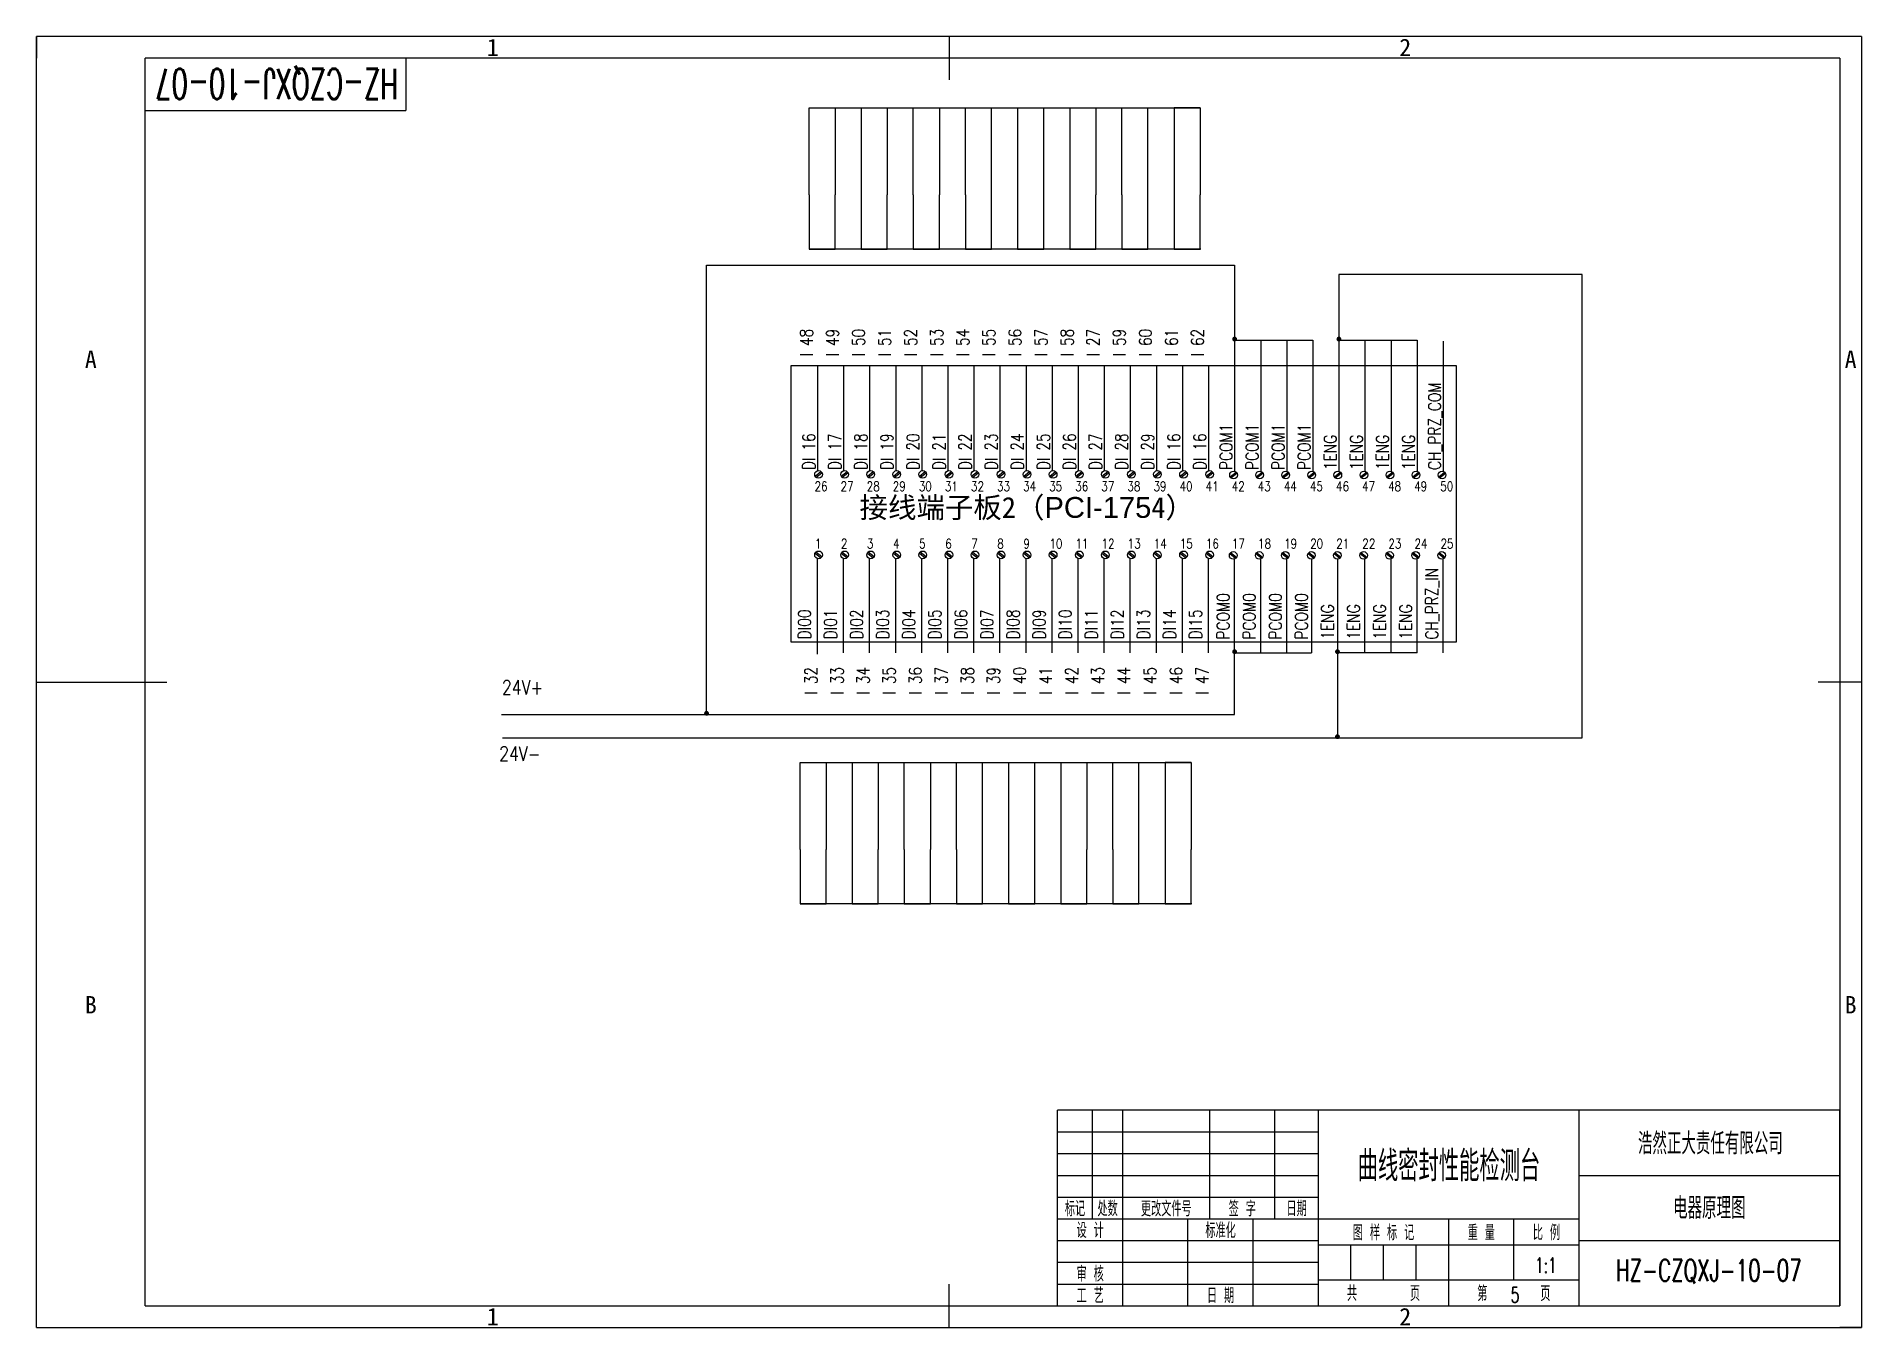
# Model space of a CAD drawing. Header units: millimetres. Extents: x -25 to 395, y -5 to 292.
import ezdxf
from ezdxf.enums import TextEntityAlignment as Align

# ---------------------------------------------------------------- set-up
doc = ezdxf.new("R2010")
doc.units = ezdxf.units.MM
doc.header["$LTSCALE"] = 10
for name, color, linetype in [('1', 92, 'Continuous'), ('1轮廓实线层', 7, 'Continuous'), ('2细线层', 4, 'Continuous'), ('5剖面线层', 2, 'Continuous'), ('6文字层', 3, 'Continuous'), ('图框层', 7, 'Continuous')]:
    doc.layers.add(name, color=color, linetype=linetype)
doc.styles.add('PC_TEXTSTYLE', font='romans.shx', dxfattribs={"width": 0.8, "bigfont": 'hzfs.shx'})

# ---------------------------------------------------------------- blocks, each defined once
blk = doc.blocks.new('PC_TITLE_BLOCK')
at = {"layer": '1轮廓实线层'}
for p, q in [((0, 45), (-180, 45)), ((-180, 0), (-180, 45)), ((-172, 20), (-172, 45)), ((-165, 20), (-165, 45)), ((-145, 20), (-145, 45)), ((-130, 20), (-130, 45)), ((-120, 0), (-120, 45)), ((-60, 30), (0, 30)), ((-180, 20), (-60, 20)), ((-165, 0), (-165, 20)), ((-150, 0), (-150, 20)), ((-135, 0), (-135, 20)), ((-60, 15), (0, 15)), ((-180, 0), (0, 0))]:
    blk.add_line(p, q, dxfattribs=at)
at = {"layer": '1轮廓实线层', "color": 7}
for p, q in [((-60, 0), (-60, 45)), ((-180, 25), (-120, 25))]:
    blk.add_line(p, q, dxfattribs=at)
at = {"layer": '2细线层'}
for p, q in [((-180, 40), (-120, 40)), ((-180, 35), (-120, 35)), ((-180, 30), (-120, 30)), ((-90, 0), (-90, 20)), ((-75, 6), (-75, 20)), ((-180, 15), (-120, 15)), ((-120, 14), (-60, 14)), ((-112.5, 6), (-112.5, 14)), ((-105, 6), (-105, 14)), ((-97.5, 6), (-97.5, 14)), ((-180, 10), (-120, 10)), ((-180, 5), (-120, 5)), ((-120, 6), (-60, 6))]:
    blk.add_line(p, q, dxfattribs=at)
at = {"layer": '图框层'}
blk.add_line((0, 0), (0, 45), dxfattribs=at)
at = {"layer": '6文字层', "style": 'PC_TEXTSTYLE', "width": 0.667}
for s, p in [('标记', (-176, 22.5)), ('处数', (-168.5, 22.5)), (' 更改文件号 ', (-155, 22.5)), (' 签 字 ', (-137.5, 22.5)), (' 日期 ', (-125, 22.5)), (' 设 计 ', (-172.5, 17.51)), (' 标准化 ', (-142.5, 17.51)), (' 图 样 标 记 ', (-105, 17)), (' 重 量 ', (-82.5, 17)), (' 比 例 ', (-67.5, 17)), (' 审 核 ', (-172.5, 7.5)), (' 工 艺 ', (-172.5, 2.5)), (' 日 期 ', (-142.5, 2.5)), ('共       页', (-105, 3)), ('第       页', (-75, 3))]:
    blk.add_text(s, height=3.5, dxfattribs=at).set_placement(p, align=Align.MIDDLE)
at = {"layer": '6文字层', "style": 'PC_TEXTSTYLE', "flags": 8}
for tag, height, width, p, p2 in [('企业名称', 5, 1.98445, (-54.29, 34.82), (-5.27, 34.82)), ('产品名称或材料标记', 7, 0.600652, (-113.46, 28.64), (-66.42, 28.64)), ('图样名称', 5, 2.004495, (-54.79, 19.98), (-5.27, 19.98)), ('标准化', 3.5, 1.023147, (-133.83, 15.37), (-120.75, 15.37)), ('审核', 3.5, 1.579393, (-163.99, 5.37), (-150.63, 5.37)), ('重量', 3.5, 1.408247, (-88.46, 7.54), (-76.55, 7.54)), ('比例', 3.5, 1.385287, (-73.35, 7.54), (-61.93, 7.54)), ('图样代号', 5, 2.006536, (-54.79, 5.63), (-5.52, 5.63)), ('工艺', 3.5, 1.621807, (-164.21, 0.37), (-150.89, 0.37)), ('共几页', 3.5, 0.557144, (-108.07, 0.63), (-101.05, 0.63)), ('日期', 3.5, 1.560088, (-133.83, 0.37), (-120.75, 0.37))]:
    blk.add_attdef(tag, text='', height=height, dxfattribs=dict(at, width=width)).set_placement(p, p2, align=Align.FIT)
at = {"layer": '6文字层', "style": 'PC_TEXTSTYLE', "width": 3.962018, "flags": 8}
blk.add_attdef('设计', text='', height=3.5, rotation=358.4644, dxfattribs=at).set_placement((-164.23, 15.37), (-150.37, 15), align=Align.FIT)
at = {"layer": '6文字层', "color": 3, "style": 'PC_TEXTSTYLE', "width": 0.56476, "flags": 8}
blk.add_attdef('第几页', text='', height=3.5, dxfattribs=at).set_placement((-78.29, 0.75), (-71.16, 0.75), align=Align.FIT)
at = {"layer": '6文字层', "ltscale": 10, "style": 'PC_TEXTSTYLE', "flags": 1}
blk.add_attdef('图纸张数', (-58.68, -0.49), '', height=2.5, dxfattribs=at)
blk = doc.blocks.new('PC_TYDH_BLOCK')
at = {"layer": '2细线层', "linetype": 'Continuous'}
for p in [(60, 0), (0, -12)]:
    blk.add_line(p, (60, -12), dxfattribs=at)
at = {"layer": '6文字层', "style": 'PC_TEXTSTYLE', "width": 1.815486}
blk.add_attdef('图样代号', text='', height=7, rotation=180, dxfattribs=at).set_placement((58.24, -2.4), (2.35, -2.4), align=Align.FIT)

msp = doc.modelspace()

# ---------------------------------------------------------------- hatches: boundary and pattern name
at = {"layer": '5剖面线层'}
h = msp.add_hatch(color=256, dxfattribs=at)
h.paths.add_polyline_path([(250.17, 222.4), (251.29, 222.4, 1)])
h.paths.add_polyline_path([(251.29, 222.4), (250.73, 222.4), (250.73, 221.84, 0.414214)])
h.paths.add_polyline_path([(250.73, 222.4), (250.17, 222.4, 0.414214), (250.73, 221.84)])
h = msp.add_hatch(color=256, dxfattribs=at)
h.paths.add_polyline_path([(274.17, 222.4), (275.29, 222.4, 1)])
h.paths.add_polyline_path([(275.29, 222.4), (274.73, 222.4), (274.73, 221.84, 0.414214)])
h.paths.add_polyline_path([(274.73, 222.4), (274.17, 222.4, 0.414214), (274.73, 221.84)])
h = msp.add_hatch(color=256, dxfattribs=at)
h.paths.add_polyline_path([(250.17, 150.47), (251.29, 150.47, 1)])
h.paths.add_polyline_path([(251.29, 150.47), (250.73, 150.47), (250.73, 149.91, 0.414214)])
h.paths.add_polyline_path([(250.73, 150.47), (250.17, 150.47, 0.414214), (250.73, 149.91)])
h = msp.add_hatch(color=256, dxfattribs=at)
h.paths.add_polyline_path([(273.84, 150.47), (274.96, 150.47, 1)])
h.paths.add_polyline_path([(274.96, 150.47), (274.4, 150.47), (274.4, 149.91, 0.414214)])
h.paths.add_polyline_path([(274.4, 150.47), (273.84, 150.47, 0.414214), (274.4, 149.91)])
h = msp.add_hatch(color=256, dxfattribs=at)
h.paths.add_polyline_path([(128.64, 136.3), (129.76, 136.3, 1)])
h.paths.add_polyline_path([(129.76, 136.3), (129.2, 136.3), (129.2, 135.74, 0.414214)])
h.paths.add_polyline_path([(129.2, 136.3), (128.64, 136.3, 0.414214), (129.2, 135.74)])
h = msp.add_hatch(color=256, dxfattribs=at)
h.paths.add_polyline_path([(273.84, 130.91), (274.96, 130.91, 1)])
h.paths.add_polyline_path([(274.96, 130.91), (274.4, 130.91), (274.4, 130.35, 0.414214)])
h.paths.add_polyline_path([(274.4, 130.91), (273.84, 130.91, 0.414214), (274.4, 130.35)])

# ---------------------------------------------------------------- linework, layer by layer
for p, q in [((129.2, 136.02), (129.2, 239.43)), ((129.2, 239.43), (250.73, 239.43)), ((250.73, 239.43), (250.73, 192.1)), ((274.73, 237.26), (274.73, 192.1)), ((330.74, 237.26), (274.73, 237.26)), ((330.74, 130.63), (330.74, 237.26)), ((250.73, 222.12), (268.73, 222.12)), ((256.73, 222.12), (256.73, 192.1)), ((262.73, 222.12), (262.73, 192.1)), ((268.73, 222.12), (268.73, 192.1)), ((274.73, 222.12), (292.73, 222.12)), ((280.73, 222.12), (280.73, 192.1)), ((286.73, 222.12), (286.73, 192.1)), ((292.73, 222.12), (292.73, 192.1)), ((298.73, 221.94), (298.73, 192.1)), ((154.73, 216.34), (154.73, 192.1)), ((160.73, 216.34), (160.73, 192.1)), ((166.73, 216.34), (166.73, 192.1)), ((172.73, 216.34), (172.73, 192.1)), ((178.73, 216.34), (178.73, 192.1)), ((184.73, 216.34), (184.73, 192.1)), ((190.73, 216.34), (190.73, 192.1)), ((196.73, 216.34), (196.73, 192.1)), ((202.73, 216.34), (202.73, 192.1)), ((208.73, 216.34), (208.73, 192.1)), ((214.73, 216.34), (214.73, 192.1)), ((220.73, 216.34), (220.73, 192.1)), ((226.73, 216.34), (226.73, 192.1)), ((232.73, 216.34), (232.73, 192.1)), ((238.73, 216.34), (238.73, 192.1)), ((244.73, 216.34), (244.73, 192.1)), ((154.21, 190.85), (155.54, 191.92)), ((154.37, 190.58), (155.74, 191.65)), ((160.21, 190.85), (161.54, 191.92)), ((160.37, 190.58), (161.74, 191.65)), ((166.21, 190.85), (167.54, 191.92)), ((166.37, 190.58), (167.74, 191.65)), ((172.21, 190.85), (173.54, 191.92)), ((172.37, 190.58), (173.74, 191.65)), ((178.21, 190.85), (179.54, 191.92)), ((178.37, 190.58), (179.74, 191.65)), ((184.21, 190.85), (185.54, 191.92)), ((184.37, 190.58), (185.74, 191.65)), ((190.21, 190.85), (191.54, 191.92)), ((190.37, 190.58), (191.74, 191.65)), ((196.21, 190.85), (197.54, 191.92)), ((196.37, 190.58), (197.74, 191.65)), ((202.21, 190.85), (203.54, 191.92)), ((202.37, 190.58), (203.74, 191.65)), ((208.21, 190.85), (209.54, 191.92)), ((208.37, 190.58), (209.74, 191.65)), ((214.21, 190.85), (215.54, 191.92)), ((214.37, 190.58), (215.74, 191.65)), ((220.21, 190.85), (221.54, 191.92)), ((220.37, 190.58), (221.74, 191.65)), ((226.21, 190.85), (227.54, 191.92)), ((226.37, 190.58), (227.74, 191.65)), ((232.21, 190.85), (233.54, 191.92)), ((232.37, 190.58), (233.74, 191.65)), ((238.21, 190.85), (239.54, 191.92)), ((238.37, 190.58), (239.74, 191.65)), ((244.21, 190.85), (245.54, 191.92)), ((244.37, 190.58), (245.74, 191.65)), ((249.71, 190.73), (251.05, 191.8)), ((249.88, 190.47), (251.25, 191.53)), ((255.71, 190.73), (257.05, 191.8)), ((255.88, 190.47), (257.25, 191.53)), ((261.71, 190.73), (263.05, 191.8)), ((261.88, 190.47), (263.25, 191.53)), ((267.71, 190.73), (269.05, 191.8)), ((267.88, 190.47), (269.25, 191.53)), ((273.71, 190.73), (275.05, 191.8)), ((273.88, 190.47), (275.25, 191.53)), ((279.71, 190.73), (281.05, 191.8)), ((279.88, 190.47), (281.25, 191.53)), ((285.71, 190.73), (287.05, 191.8)), ((285.88, 190.47), (287.25, 191.53)), ((291.71, 190.73), (293.05, 191.8)), ((291.88, 190.47), (293.25, 191.53)), ((297.71, 190.73), (299.05, 191.8)), ((297.88, 190.47), (299.25, 191.53)), ((154.21, 173.15), (155.54, 172.08)), ((154.37, 173.42), (155.74, 172.35)), ((160.21, 173.15), (161.54, 172.08)), ((160.37, 173.42), (161.74, 172.35)), ((166.21, 173.15), (167.54, 172.08)), ((166.37, 173.42), (167.74, 172.35)), ((172.21, 173.15), (173.54, 172.08)), ((172.37, 173.42), (173.74, 172.35)), ((178.21, 173.15), (179.54, 172.08)), ((178.37, 173.42), (179.74, 172.35)), ((184.21, 173.15), (185.54, 172.08)), ((184.37, 173.42), (185.74, 172.35)), ((190.21, 173.15), (191.54, 172.08)), ((190.37, 173.42), (191.74, 172.35)), ((196.21, 173.15), (197.54, 172.08)), ((196.37, 173.42), (197.74, 172.35)), ((202.21, 173.15), (203.54, 172.08)), ((202.37, 173.42), (203.74, 172.35)), ((208.21, 173.15), (209.54, 172.08)), ((208.37, 173.42), (209.74, 172.35)), ((214.21, 173.15), (215.54, 172.08)), ((214.37, 173.42), (215.74, 172.35)), ((220.21, 173.15), (221.54, 172.08)), ((220.37, 173.42), (221.74, 172.35)), ((226.21, 173.15), (227.54, 172.08)), ((226.37, 173.42), (227.74, 172.35)), ((232.21, 173.15), (233.54, 172.08)), ((232.37, 173.42), (233.74, 172.35)), ((238.21, 173.15), (239.54, 172.08)), ((238.37, 173.42), (239.74, 172.35)), ((244.21, 173.15), (245.54, 172.08)), ((244.37, 173.42), (245.74, 172.35)), ((249.63, 173.03), (250.97, 171.96)), ((249.8, 173.29), (251.17, 172.23)), ((255.63, 173.03), (256.97, 171.96)), ((255.8, 173.29), (257.17, 172.23)), ((261.63, 173.03), (262.97, 171.96)), ((261.8, 173.29), (263.17, 172.23)), ((267.63, 173.03), (268.97, 171.96)), ((267.8, 173.29), (269.17, 172.23)), ((273.63, 173.03), (274.97, 171.96)), ((273.8, 173.29), (275.17, 172.23)), ((279.63, 173.03), (280.97, 171.96)), ((279.8, 173.29), (281.17, 172.23)), ((285.63, 173.03), (286.97, 171.96)), ((285.8, 173.29), (287.17, 172.23)), ((291.63, 173.03), (292.97, 171.96)), ((291.8, 173.29), (293.17, 172.23)), ((297.63, 173.03), (298.97, 171.96)), ((297.8, 173.29), (299.17, 172.23)), ((154.73, 149.9), (154.73, 171.9)), ((160.73, 150.19), (160.73, 171.9)), ((166.73, 150.19), (166.73, 171.9)), ((172.73, 150.19), (172.73, 171.9)), ((178.73, 150.19), (178.73, 171.9)), ((184.73, 150.19), (184.73, 171.9)), ((190.73, 150.19), (190.73, 171.9)), ((196.73, 150.19), (196.73, 171.9)), ((202.73, 150.19), (202.73, 171.9)), ((208.73, 150.19), (208.73, 171.9)), ((214.73, 150.19), (214.73, 171.9)), ((220.73, 150.19), (220.73, 171.9)), ((226.73, 150.19), (226.73, 171.9)), ((232.73, 150.19), (232.73, 171.9)), ((238.73, 150.19), (238.73, 171.9)), ((244.73, 150.19), (244.73, 171.9)), ((250.73, 136.02), (250.73, 171.9)), ((256.73, 150.19), (256.73, 171.9)), ((262.73, 150.19), (262.73, 171.9)), ((268.4, 171.75), (268.4, 150.19)), ((274.4, 171.75), (274.4, 130.63)), ((280.73, 150.19), (280.73, 171.9)), ((286.73, 150.19), (286.73, 171.9)), ((292.73, 150.19), (292.73, 171.9)), ((298.73, 150.19), (298.73, 171.9)), ((250.73, 150.19), (268.4, 150.19)), ((292.73, 150.19), (274.4, 150.19)), ((82.03, 136.02), (250.73, 136.02)), ((82.21, 130.63), (274.4, 130.63)), ((274.4, 130.63), (330.74, 130.63))]:
    msp.add_line(p, q)
msp.add_lwpolyline([(148.71, 216.34), (301.7, 216.34), (301.7, 152.69), (148.71, 152.69)], close=True)
for centre in [(154.97, 191.25), (160.97, 191.25), (166.97, 191.25), (172.97, 191.25), (178.97, 191.25), (184.97, 191.25), (190.97, 191.25), (196.97, 191.25), (202.97, 191.25), (208.97, 191.25), (214.97, 191.25), (220.97, 191.25), (226.97, 191.25), (232.97, 191.25), (238.97, 191.25), (244.97, 191.25), (250.48, 191.13), (256.48, 191.13), (262.48, 191.13), (268.48, 191.13), (274.48, 191.13), (280.48, 191.13), (286.48, 191.13), (292.48, 191.13), (298.48, 191.13), (154.97, 172.75), (160.97, 172.75), (166.97, 172.75), (172.97, 172.75), (178.97, 172.75), (184.97, 172.75), (190.97, 172.75), (196.97, 172.75), (202.97, 172.75), (208.97, 172.75), (214.97, 172.75), (220.97, 172.75), (226.97, 172.75), (232.97, 172.75), (238.97, 172.75), (244.97, 172.75), (250.4, 172.63), (256.4, 172.63), (262.4, 172.63), (268.4, 172.63), (274.4, 172.63), (280.4, 172.63), (286.4, 172.63), (292.4, 172.63), (298.4, 172.63)]:
    msp.add_circle(centre, 0.881)
at = {"layer": '1'}
for p, q in [((152.79, 275.59), (242.79, 275.59)), ((152.79, 275.59), (158.79, 275.59)), ((152.81, 255.59), (152.79, 275.59)), ((158.79, 275.59), (158.79, 255.59)), ((158.79, 275.59), (164.79, 275.59)), ((164.79, 275.59), (164.79, 255.59)), ((164.79, 275.59), (170.79, 275.59)), ((170.79, 275.59), (170.79, 255.59)), ((176.79, 275.59), (182.79, 275.59)), ((176.79, 255.59), (176.79, 275.59)), ((182.79, 275.59), (182.79, 255.59)), ((188.79, 255.59), (188.79, 275.59)), ((188.79, 275.59), (194.79, 275.59)), ((194.79, 255.59), (194.79, 275.59)), ((194.79, 275.59), (200.79, 275.59)), ((200.79, 275.59), (200.79, 255.59)), ((206.79, 255.59), (206.79, 275.59)), ((206.79, 275.59), (212.79, 275.59)), ((212.79, 275.59), (212.79, 255.59)), ((212.79, 275.59), (218.79, 275.59)), ((218.79, 275.59), (218.79, 255.59)), ((224.79, 255.59), (224.79, 275.59)), ((230.79, 255.59), (230.79, 275.59)), ((230.79, 275.59), (236.79, 275.59)), ((236.79, 275.59), (236.79, 255.59)), ((242.79, 275.59), (236.79, 275.59)), ((242.79, 275.59), (242.81, 255.59)), ((152.81, 255.59), (152.81, 243.08)), ((158.81, 243.08), (158.79, 255.59)), ((164.79, 255.59), (164.79, 243.08)), ((170.79, 243.08), (170.79, 255.59)), ((176.79, 255.59), (176.79, 243.08)), ((182.79, 243.08), (182.79, 255.59)), ((188.79, 255.59), (188.79, 243.08)), ((194.79, 243.08), (194.79, 255.59)), ((200.79, 255.59), (200.79, 243.08)), ((206.79, 243.08), (206.79, 255.59)), ((212.79, 255.59), (212.79, 243.08)), ((218.79, 243.08), (218.79, 255.59)), ((224.79, 255.59), (224.79, 243.08)), ((230.79, 243.08), (230.79, 255.59)), ((236.79, 255.59), (236.79, 243.08)), ((242.79, 243.08), (242.81, 255.59)), ((152.81, 243.08), (158.81, 243.08)), ((242.99, 243.08), (152.99, 243.08)), ((164.79, 243.08), (170.79, 243.08)), ((176.79, 243.08), (182.79, 243.08)), ((188.79, 243.08), (194.79, 243.08)), ((200.79, 243.08), (206.79, 243.08)), ((212.79, 243.08), (218.79, 243.08)), ((224.79, 243.08), (230.79, 243.08)), ((236.79, 243.08), (242.79, 243.08)), ((150.72, 124.98), (240.72, 124.98)), ((150.72, 124.98), (156.72, 124.98)), ((150.74, 104.98), (150.72, 124.98)), ((156.72, 124.98), (156.72, 104.98)), ((156.72, 124.98), (162.72, 124.98)), ((162.72, 124.98), (162.72, 104.98)), ((162.72, 124.98), (168.72, 124.98)), ((168.72, 124.98), (168.72, 104.98)), ((174.72, 124.98), (180.72, 124.98)), ((174.72, 104.98), (174.72, 124.98)), ((180.72, 124.98), (180.72, 104.98)), ((186.72, 104.98), (186.72, 124.98)), ((186.72, 124.98), (192.72, 124.98)), ((192.72, 104.98), (192.72, 124.98)), ((192.72, 124.98), (198.72, 124.98)), ((198.72, 124.98), (198.72, 104.98)), ((204.72, 104.98), (204.72, 124.98)), ((204.72, 124.98), (210.72, 124.98)), ((210.72, 124.98), (210.72, 104.98)), ((210.72, 124.98), (216.72, 124.98)), ((216.72, 124.98), (216.72, 104.98)), ((222.72, 104.98), (222.72, 124.98)), ((228.72, 104.98), (228.72, 124.98)), ((228.72, 124.98), (234.72, 124.98)), ((234.72, 124.98), (234.72, 104.98)), ((240.72, 124.98), (234.72, 124.98)), ((240.72, 124.98), (240.74, 104.98)), ((150.74, 104.98), (150.74, 92.46)), ((156.74, 92.46), (156.72, 104.98)), ((162.72, 104.98), (162.72, 92.46)), ((168.72, 92.46), (168.72, 104.98)), ((174.72, 104.98), (174.72, 92.46)), ((180.72, 92.46), (180.72, 104.98)), ((186.72, 104.98), (186.72, 92.46)), ((192.72, 92.46), (192.72, 104.98)), ((198.72, 104.98), (198.72, 92.46)), ((204.72, 92.46), (204.72, 104.98)), ((210.72, 104.98), (210.72, 92.46)), ((216.72, 92.46), (216.72, 104.98)), ((222.72, 104.98), (222.72, 92.46)), ((228.72, 92.46), (228.72, 104.98)), ((234.72, 104.98), (234.72, 92.46)), ((240.72, 92.46), (240.74, 104.98)), ((150.74, 92.46), (156.74, 92.46)), ((240.91, 92.46), (150.91, 92.46)), ((162.72, 92.46), (168.72, 92.46)), ((174.72, 92.46), (180.72, 92.46)), ((186.72, 92.46), (192.72, 92.46)), ((198.72, 92.46), (204.72, 92.46)), ((210.72, 92.46), (216.72, 92.46)), ((222.72, 92.46), (228.72, 92.46)), ((234.72, 92.46), (240.72, 92.46))]:
    msp.add_line(p, q, dxfattribs=at)
at = {"layer": '1轮廓实线层'}
for p, q in [((185, 292), (185, 282)), ((0, 0), (0, 287)), ((390, 287), (0, 287)), ((390, 287), (390, 0)), ((-25, 143.5), (5, 143.5)), ((395, 143.5), (385, 143.5)), ((185, -5), (185, 5)), ((0, 0), (390, 0))]:
    msp.add_line(p, q, dxfattribs=at)
at = {"layer": '2细线层'}
for p, q in [((-25, -5), (-25, 292)), ((395, 292), (-25, 292)), ((-25, 292), (-25, 287)), ((185, 292), (185, 287)), ((395, 292), (395, -5)), ((-25, 143.5), (0, 143.5)), ((395, 143.5), (390, 143.5)), ((-25, -5), (-25, 0)), ((185, -5), (185, 0)), ((-25, -5), (395, -5)), ((-25, -5), (0, -5)), ((395, -5), (390, -5))]:
    msp.add_line(p, q, dxfattribs=at)

# ---------------------------------------------------------------- block references
at = {"layer": '图框层'}
ref = msp.add_blockref('PC_TYDH_BLOCK', (0, 287), dxfattribs=at)
ref.add_attrib('图样代号', 'HZ-CZQXJ-10-07', dxfattribs={"layer": '6文字层', "height": 7, "rotation": 180, "style": 'PC_TEXTSTYLE', "width": 0.566488}).set_placement((58.24, 284.6), (2.35, 284.6), align=Align.FIT)
ref = msp.add_blockref('PC_TITLE_BLOCK', (390, 0), dxfattribs=at)
ref.add_attrib('产品名称或材料标记', '曲线密封性能检测台', dxfattribs={"layer": '6文字层', "height": 7, "style": 'PC_TEXTSTYLE', "width": 0.667}).set_placement((300.06, 28.64), align=Align.CENTER)
ref.add_attrib('图样名称', '电器原理图', dxfattribs={"layer": '6文字层', "height": 5, "style": 'PC_TEXTSTYLE', "width": 0.667}).set_placement((359.97, 19.98), align=Align.CENTER)
ref.add_attrib('企业名称', '浩然正大责任有限公司', dxfattribs={"layer": '6文字层', "height": 5, "style": 'PC_TEXTSTYLE', "width": 0.667}).set_placement((360.22, 34.82), align=Align.CENTER)
ref.add_attrib('图样代号', 'HZ-CZQXJ-10-07', dxfattribs={"layer": '6文字层', "height": 5, "style": 'PC_TEXTSTYLE', "width": 0.667}).set_placement((359.85, 5.63), align=Align.CENTER)
ref.add_attrib('比例', '1:1', dxfattribs={"layer": '6文字层', "height": 3.5, "style": 'PC_TEXTSTYLE', "width": 0.667}).set_placement((322.36, 7.54), align=Align.CENTER)
ref.add_attrib('第几页', '5', dxfattribs={"layer": '6文字层', "color": 3, "height": 3.5, "style": 'PC_TEXTSTYLE', "width": 0.667}).set_placement((315.28, 0.75), align=Align.CENTER)

# ---------------------------------------------------------------- texts
at = {"style": 'PC_TEXTSTYLE', "width": 0.8}
for s, p in [('24V+', (82.1, 140.6)), ('24V-', (81.47, 125.34))]:
    msp.add_text(s, height=3.306, dxfattribs=at).set_placement(p)
at = {"insert": (164.42, 186.06), "char_height": 4.8, "width": 78.24, "attachment_point": 1}
msp.add_mtext('{\\fSimSun|b0|i0|c134|p54;接线端子板2（\\fArial|b0|i0|c0|p32;PCI-175\\fSimSun|b0|i0|c134|p54;4）}', dxfattribs=at)
at = {"layer": '6文字层'}
for s, p in [('1', (80, 289.5)), ('2', (290, 289.5)), ('A', (-12.5, 217.75)), ('A', (392.5, 217.75)), ('B', (-12.5, 69.25)), ('B', (392.5, 69.25)), ('1', (80, -2.5)), ('2', (290, -2.5))]:
    msp.add_text(s, height=4, dxfattribs=at).set_placement(p, align=Align.MIDDLE)
at = {"layer": '6文字层', "style": 'PC_TEXTSTYLE', "width": 0.8}
for s, p in [('I 48', (153.63, 218.43)), ('I 49', (159.63, 218.43)), ('I 50', (165.63, 218.43)), ('I 51', (171.63, 218.43)), ('I 52', (177.63, 218.43)), ('I 53', (183.63, 218.43)), ('I 54', (189.63, 218.43)), ('I 55', (195.63, 218.43)), ('I 56', (201.63, 218.43)), ('I 57', (207.63, 218.43)), ('I 58', (213.63, 218.43)), ('I 27', (219.63, 218.43)), ('I 59', (225.63, 218.43)), ('I 60', (231.63, 218.43)), ('I 61', (237.63, 218.43)), ('I 62', (243.63, 218.43)), ('CH_PRZ_COM', (298.2, 192.28)), ('PCOM1', (250.2, 192.28)), ('PCOM1', (256.2, 192.28)), ('PCOM1', (262.2, 192.28)), ('PCOM1', (268.2, 192.28)), ('DI 16', (154.17, 192.29)), ('DI 17', (160.17, 192.29)), ('DI 18', (166.17, 192.29)), ('DI 19', (172.17, 192.29)), ('DI 20', (178.17, 192.29)), ('DI 21', (184.17, 192.29)), ('DI 22', (190.17, 192.29)), ('DI 23', (196.17, 192.29)), ('DI 24', (202.17, 192.29)), ('DI 25', (208.17, 192.29)), ('DI 26', (214.17, 192.29)), ('DI 27', (220.17, 192.29)), ('DI 28', (226.17, 192.29)), ('DI 29', (232.17, 192.29)), ('DI 16', (238.17, 192.29)), ('DI 16', (244.17, 192.29)), ('1ENG', (274.2, 192.28)), ('1ENG', (280.2, 192.28)), ('1ENG', (286.2, 192.28)), ('1ENG', (292.2, 192.28)), ('CH_PRZ_IN', (297.55, 153.27)), ('DI00', (153.19, 153.37)), ('DI02', (165.19, 153.37)), ('DI03', (171.19, 153.37)), ('DI04', (177.19, 153.37)), ('DI05', (183.19, 153.37)), ('DI06', (189.19, 153.37)), ('DI07', (195.19, 153.37)), ('DI08', (201.19, 153.37)), ('DI09', (207.19, 153.37)), ('DI10', (213.19, 153.37)), ('DI12', (225.19, 153.37)), ('DI13', (231.19, 153.37)), ('DI14', (237.19, 153.37)), ('DI15', (243.19, 153.37)), ('PCOM0', (249.55, 153.27)), ('PCOM0', (255.55, 153.27)), ('PCOM0', (261.55, 153.27)), ('PCOM0', (267.55, 153.27)), ('1ENG', (273.55, 153.27)), ('1ENG', (279.55, 153.27)), ('1ENG', (285.55, 153.27)), ('1ENG', (291.55, 153.27)), ('DI01', (159.19, 153.37)), ('DI11', (219.19, 153.37)), ('I 32', (154.69, 140.62)), ('I 33', (160.69, 140.62)), ('I 34', (166.69, 140.62)), ('I 35', (172.69, 140.62)), ('I 36', (178.69, 140.62)), ('I 37', (184.69, 140.62)), ('I 38', (190.69, 140.62)), ('I 39', (196.69, 140.62)), ('I 40', (202.69, 140.62)), ('I 41', (208.69, 140.62)), ('I 42', (214.69, 140.62)), ('I 43', (220.69, 140.62)), ('I 44', (226.69, 140.62)), ('I 45', (232.69, 140.62)), ('I 46', (238.69, 140.62)), ('I 47', (244.69, 140.62))]:
    msp.add_text(s, height=2.883, rotation=90, dxfattribs=at).set_placement(p)
for s, height, p in [('26', 2.181, (154.06, 187.43)), ('27', 2.181, (160.06, 187.43)), ('28', 2.181, (166.06, 187.43)), ('29', 2.181, (172.06, 187.43)), ('30', 2.181, (178.06, 187.43)), ('31', 2.181, (184.06, 187.43)), ('32', 2.181, (190.06, 187.43)), ('33', 2.181, (196.06, 187.43)), ('34', 2.181, (202.06, 187.43)), ('35', 2.181, (208.06, 187.43)), ('36', 2.181, (214.06, 187.43)), ('37', 2.181, (220.06, 187.43)), ('38', 2.181, (226.06, 187.43)), ('39', 2.181, (232.06, 187.43)), ('40', 2.181, (238.06, 187.43)), ('41', 2.181, (244.06, 187.43)), ('42', 2.181, (250.06, 187.43)), ('43', 2.181, (256.06, 187.43)), ('44', 2.181, (262.06, 187.43)), ('45', 2.181, (268.06, 187.43)), ('46', 2.181, (274.06, 187.43)), ('47', 2.181, (280.06, 187.43)), ('48', 2.181, (286.06, 187.43)), ('49', 2.181, (292.06, 187.43)), ('50', 2.181, (298.06, 187.43)), ('1', 2.18, (154.12, 174.23)), ('2', 2.18, (160.12, 174.23)), ('3', 2.18, (166.12, 174.23)), ('4', 2.18, (172.12, 174.23)), ('5', 2.18, (178.12, 174.23)), ('6', 2.18, (184.12, 174.23)), ('7', 2.18, (190.12, 174.23)), ('8', 2.18, (196.12, 174.23)), ('9', 2.18, (202.12, 174.23)), ('10', 2.181, (208.12, 174.23)), ('11', 2.181, (214.12, 174.23)), ('12', 2.181, (220.12, 174.23)), ('13', 2.181, (226.12, 174.23)), ('14', 2.181, (232.12, 174.23)), ('15', 2.181, (238.12, 174.23)), ('16', 2.181, (244.12, 174.23)), ('17', 2.181, (250.12, 174.23)), ('18', 2.181, (256.12, 174.23)), ('19', 2.181, (262.12, 174.23)), ('20', 2.181, (268.12, 174.23)), ('21', 2.181, (274.12, 174.23)), ('22', 2.181, (280.12, 174.23)), ('23', 2.181, (286.12, 174.23)), ('24', 2.181, (292.12, 174.23)), ('25', 2.181, (298.12, 174.23))]:
    msp.add_text(s, height=height, dxfattribs=at).set_placement(p)

doc.saveas('drawing.dxf')
